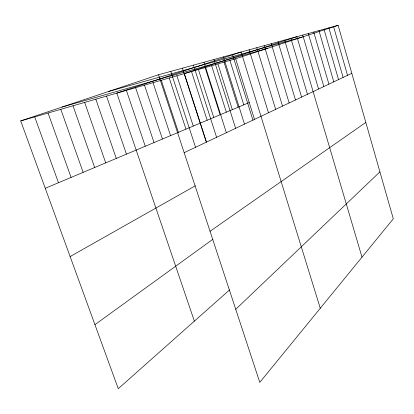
<?xml version="1.0" encoding="UTF-8"?>
<svg xmlns="http://www.w3.org/2000/svg" width="414" height="414" viewBox="0 0 414 414"><rect width="100%" height="100%" fill="white"/><g stroke="black" fill="none" stroke-linecap="round" stroke-linejoin="round"><path stroke-width="0.62" d="M235.737 309.32L379.912 171.862M229.62 289.862L118.269 388.674L20.7 120.919L158.51 74.753L338.124 25.326L393.3 218.799L259.79 382.37L158.51 74.753M94.941 324.654L212.951 239.23M210.043 231.276L365.81 122.409M70.126 256.556L195.351 185.762M184.163 152.673L351.807 73.314M45.25 188.287L249.254 102.548M20.7 120.919L235.659 58.772L338.124 25.326M62.095 107.05L267.568 48.355M108.758 91.416L302.349 37.001M34.704 116.867L58.467 182.729M48.055 113.006L71.084 177.43M60.811 109.322L83.142 172.359M72.999 105.798L94.671 167.515M84.658 102.424L105.71 162.873M95.831 99.194L116.287 158.427M106.538 96.1L126.436 154.163M194.368 321.145L116.81 93.129L241.129 52.014L320.276 308.27M126.389 90.361L145.262 146.251M135.606 87.696L154.013 142.576M144.481 85.134L162.438 139.032M153.03 82.66L170.563 135.621M161.274 80.275L178.398 132.325M170.791 71.374L195.553 147.28M169.228 77.977L185.958 129.147M176.902 75.757L193.266 126.079M206.4 141.914L184.318 73.614L296.9 36.67L361.991 257.156M182.424 68.17L206.348 142.168M193.462 65.133L216.605 137.313M191.491 71.539L207.145 120.241M198.42 69.536L213.748 117.467M203.952 62.245L226.354 132.703M205.132 67.596L220.139 114.781M213.924 59.502L235.633 128.309M211.626 65.722L226.329 112.184M223.425 56.889L244.483 124.117M224.015 62.136L238.143 107.216M217.914 63.901L232.326 109.658M229.925 60.428L243.784 104.845M235.659 58.772L254.419 119.18M232.482 54.394L252.923 120.122M249.156 49.809L268.474 112.763M256.84 47.693L275.652 109.363M264.21 45.664L282.534 106.108M271.274 43.718L289.143 102.977M278.063 41.85L295.487 99.976M284.589 40.054L301.594 97.083M290.861 38.331L307.467 94.304M302.717 35.066L318.573 89.046M308.321 33.524L323.831 86.557M318.951 30.6L333.798 81.837M313.729 32.038L328.902 84.156M323.991 29.213L338.533 79.597M333.565 26.579L347.527 75.338M328.861 27.873L343.102 77.434"/></g></svg>
